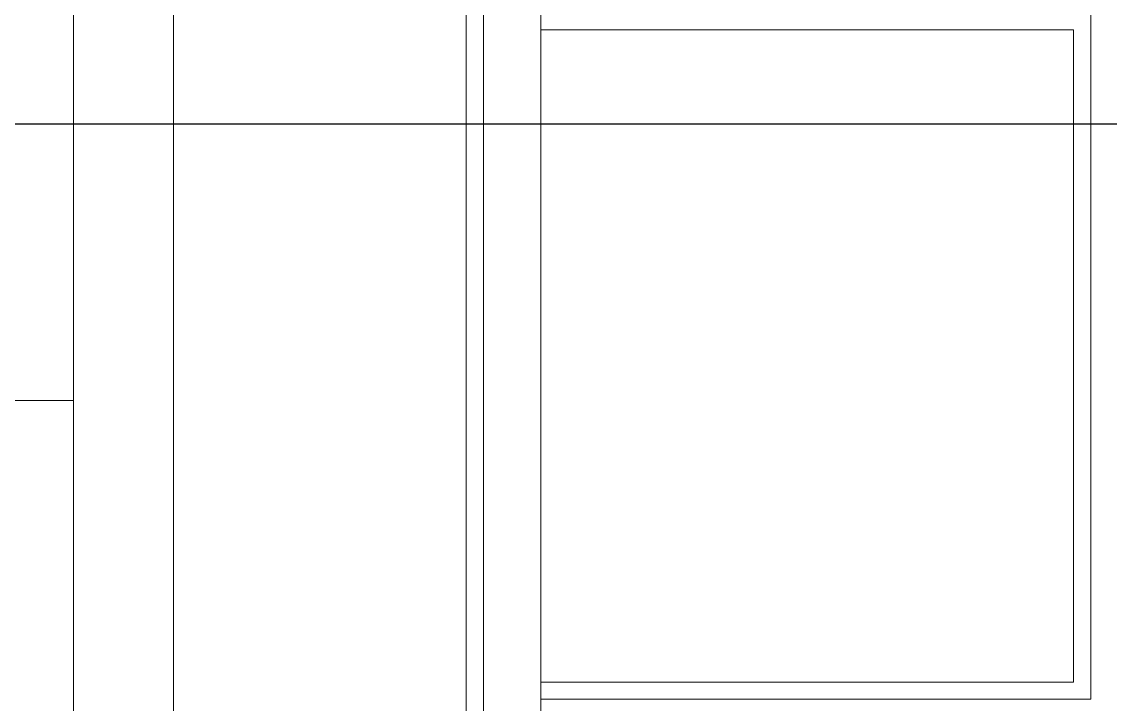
# Model space of a CAD drawing. Header units: inches. Extents: x -10117506 to -5032697, y -6529230 to -3254494.
# Drawn here: x -5045200.37 to -5045184.63, y -3258596.19 to -3258586.33 of the extents above; entities that cross this region are included whole.
import ezdxf

# ---------------------------------------------------------------- set-up
doc = ezdxf.new("R2010")
doc.units = ezdxf.units.IN
doc.header["$LTSCALE"] = 2
doc.header["$MEASUREMENT"] = 0
doc.layers.get('0').update_dxf_attribs({"linetype": 'CONTINUOUS'})
doc.layers.add('window', color=4, linetype='CONTINUOUS', lineweight=13)

msp = doc.modelspace()

# ---------------------------------------------------------------- linework, layer by layer
at = {"ltscale": 0.5}
msp.add_line((-5045287.579, -3258587.799), (-5045172.905, -3258587.799), dxfattribs=at)
at = {"layer": 'window'}
for p, q in [((-5045199.618, -3258537.985), (-5045199.618, -3258621.799)), ((-5045198.172, -3258539.382), (-5045198.172, -3258620.353)), ((-5045193.942, -3258543.485), (-5045193.942, -3258616.123)), ((-5045193.69, -3258615.871), (-5045193.69, -3258543.729)), ((-5045192.862, -3258615.043), (-5045192.862, -3258544.533)), ((-5045184.906, -3258586.196), (-5045184.906, -3258596.114)), ((-5045192.862, -3258586.44), (-5045185.158, -3258586.44)), ((-5045185.158, -3258586.44), (-5045185.158, -3258595.869)), ((-5045253.618, -3258591.799), (-5045199.618, -3258591.799)), ((-5045192.862, -3258595.869), (-5045185.158, -3258595.869)), ((-5045184.906, -3258596.114), (-5045192.862, -3258596.114))]:
    msp.add_line(p, q, dxfattribs=at)

doc.saveas('drawing.dxf')
